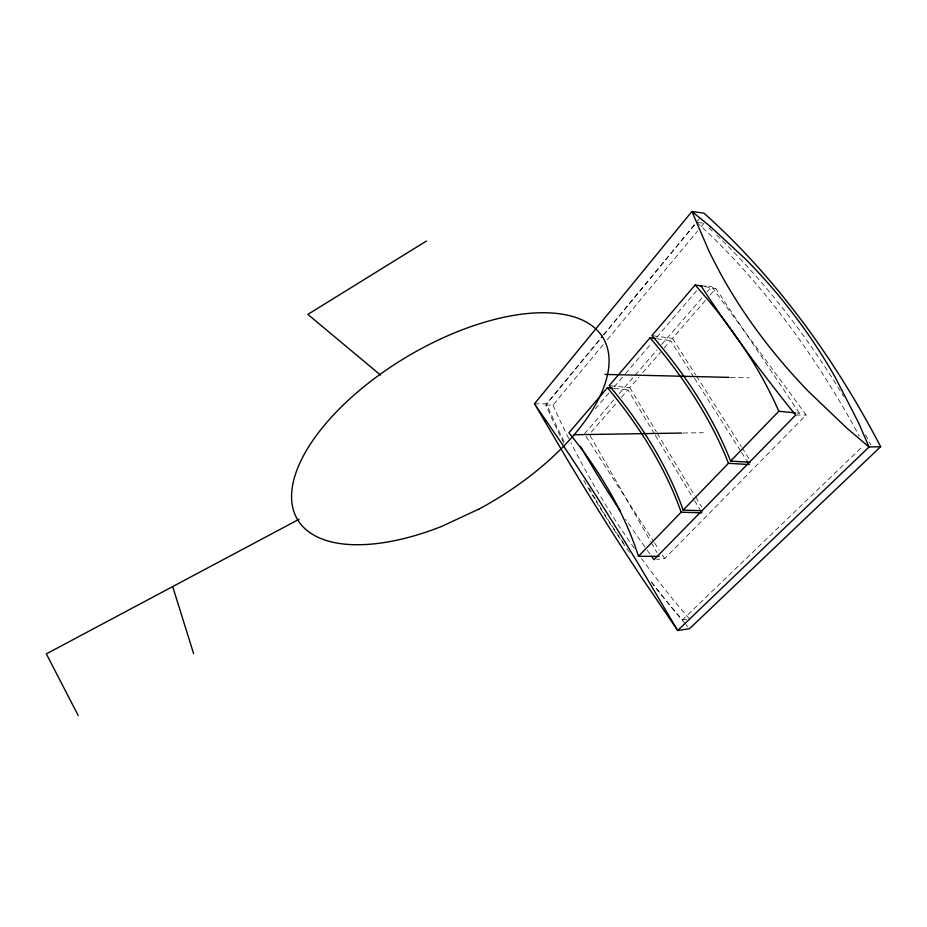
<?xml version="1.0" encoding="UTF-8"?>
<svg xmlns="http://www.w3.org/2000/svg" width="927" height="927" viewBox="0 0 927 927"><rect width="100%" height="100%" fill="white"/><g stroke="black" fill="none" stroke-linecap="round" stroke-linejoin="round"><path stroke-width="0.7" stroke-dasharray="4.63 3.48" d="M534.485 403.778L546.466 403.824L602.643 335.806M603.558 334.693L700.244 217.625M563.778 443.002A2267.627 1400.488 -31.3 0 1 552.457 419.722L545.818 405.076L602.898 335.991M603.813 334.879L696.791 222.329L708.564 233.28A733.929 465.006 77.7 0 1 854.485 427.266L859.259 436.177M545.818 405.076L552.99 405.099L603.628 344.126M607.301 339.688L697.521 231.043M701.206 226.605L703.964 223.28M595.377 408.83L609.514 392.341M614.23 386.837L624.589 374.751M625.54 373.651L651.924 342.874M656.64 337.37L697.162 290.105M584.404 433.952L614.566 399.027M619.271 393.581L634.346 376.119M635.296 375.029L656.965 349.931M661.681 344.473L702.202 297.555M706.907 292.109L711.623 286.652L806.189 415.018L664.647 558.599L656.664 559.41M591.241 432.156L616.664 402.828M621.368 397.393L627.961 389.792L654.566 434.079M610.603 385.748L629.769 387.706L639.051 376.999M642.759 372.712L660.395 352.376M664.103 348.1L670.603 340.603L693.72 377.057M653.292 335.794L672.515 338.39L705.424 300.429M710.128 295.006L715.771 288.494L799.503 413.268L797.498 415.319M651.345 581.982A2267.627 1400.488 -31.3 0 0 671.113 606.687L682.411 619.92L862.991 446.096M682.411 619.92L686.675 619.294M683.129 433.025L703.315 432.712M795.679 415.053L806.189 415.018M730.464 377.405L749.109 377.857M700.928 285.701L711.623 286.652M796.745 413.002L799.503 413.268M614.265 388.413L627.961 389.792M698.228 222.515L702.527 223.094M656.872 338.761L670.603 340.603M704.763 286.617L715.771 288.494M708.865 227.822L713.778 232.364M689.514 618.877L678.228 605.713A2237.651 1386.85 -31.2 0 1 641.519 558.517M585.968 436.362L653.744 541.658M654.52 542.863L659.19 550.128M662.307 554.96L664.647 558.599M672.515 338.39L695.69 374.856M696.467 376.072L741.287 446.582M742.063 447.799L749.016 458.738M694.485 378.274L740.731 451.182M741.496 452.399L746.119 459.688M629.769 387.706L656.455 432.005M657.185 433.233L694.995 495.991M695.737 497.22L701.658 507.069M655.308 435.308L693.744 499.271M694.485 500.499L701.136 511.577M590.07 435.574L650.615 541.414M651.333 542.654L657.023 552.619M865.528 434.775L870.963 444.902M552.99 405.099L559.63 419.688A2237.651 1386.85 -31.2 0 0 569.004 439.016M716.71 235.122A730.685 465.296 77.6 0 1 843.79 396.675M634.195 548.239A2237.651 1386.85 -31.2 0 1 570.939 442.851M629.479 552.353A2267.627 1400.488 -31.3 0 1 616.791 533.894M616.026 532.735A2267.627 1400.488 -31.3 0 1 582.179 477.521M649.85 553.975A678.043 259.004 45.1 0 1 645.713 548.17M644.891 547.011A678.043 259.004 45.1 0 1 625.864 519.363M687.73 626.606A2277.998 1406.433 -31 0 1 685.922 624.52M685.018 623.477A2277.998 1406.433 -31 0 1 651.067 581.577M623.79 543.685A2277.998 1406.433 -31 0 1 620.661 539.039M619.109 536.721A2277.998 1406.433 -31 0 1 596.177 500.36M595.47 499.178A2277.998 1406.433 -31 0 1 587.857 486.119M564.114 441.6A2277.998 1406.433 -31 0 1 546.466 403.824"/><path stroke-width="1.39" d="M534.485 403.778L691.924 211.483L703.929 213.164A737.95 470.371 77.5 0 1 880.65 446.675L689.549 628.691L677.672 630.499L640.221 575.377A1134.266 310.51 65.3 0 1 568.981 462.388L534.485 403.778L566.745 450.777A468.506 53.778 60.7 0 1 639.051 565.076L677.672 630.499L869.074 447.011L880.65 446.675M612.898 388.274L607.428 387.718L568.9 432.839A333.338 204.867 37.3 0 1 638.471 556.316L659.167 556.351M655.493 338.587L650.001 337.845L609.224 385.597A344.74 199.572 37.4 0 1 683.153 510.128L702.504 510.719M702.017 286.153L695.146 284.983L651.913 335.609A356.965 193.013 37.5 0 1 730.603 461.09L749.955 462.295M638.471 556.316L681.148 512.202L701.878 512.805M683.153 510.128L728.471 463.291L749.213 464.554L746.895 460.904M730.603 461.09L778.807 411.264L795.366 412.874M426.385 241.078L307.857 314.392L380.557 375.122M299.143 519.224L46.35 653.871L78.192 715.517M574.184 434.74L681.681 433.048M605.018 374.415L729.028 377.37M651.507 556.258L653.998 559.676L795.679 415.053L790.858 409.108A730.267 218.876 43.7 0 1 704.393 291.043L700.928 285.701M172.677 586.582L193.627 653.686M620.418 511.159A678.043 259.004 45.1 0 1 580.719 446.687M607.428 387.718A344.218 199.826 37.4 0 1 681.148 512.202M695.146 284.983A369.514 185.342 37.6 0 1 778.807 411.264M650.001 337.845A356.408 193.337 37.5 0 1 728.471 463.291M479.05 509.027L441.704 526.385A177.752 84.044 -30.7 0 1 310.974 443.199A177.752 84.044 -30.7 0 1 578.969 318.633A177.752 84.044 -30.7 0 1 479.05 509.027M710.418 226.582L691.924 211.483L709.572 252.48L720.094 272.816A736.374 520.128 7.3 0 0 808.251 391.229L847.533 428.737L869.074 447.011L858.564 422.758L834.96 376.802A703.825 627.799 -44.5 0 0 745.621 259.189L710.418 226.582"/></g></svg>
